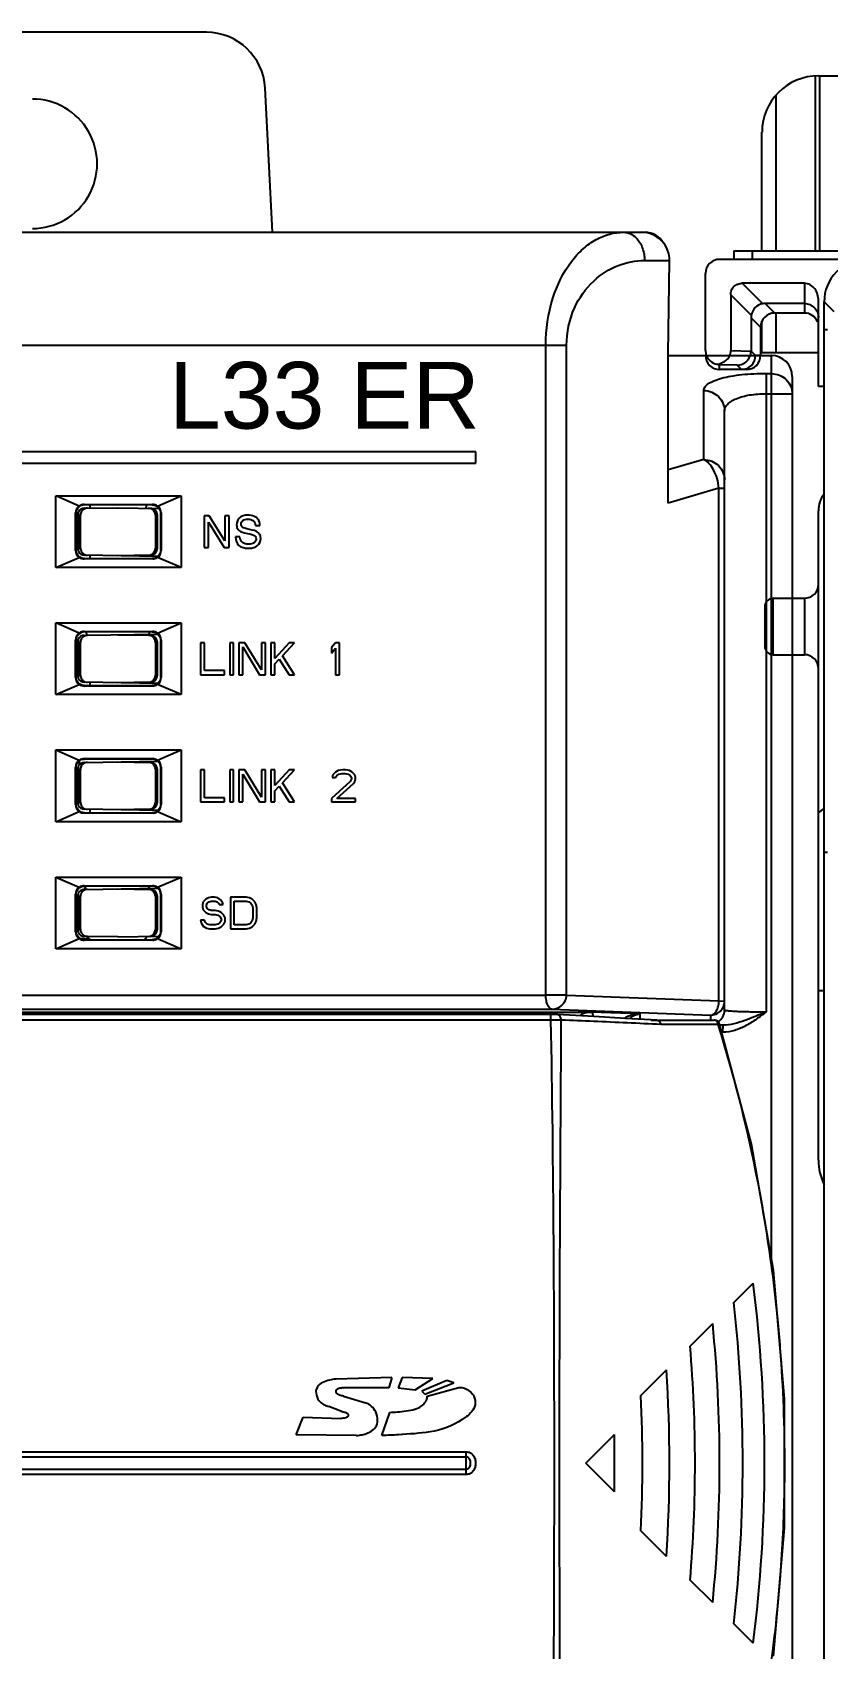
# Model space of a CAD drawing. Header units: inches. Extents: x -38 to 199, y -310 to 64.
# Drawn here: x 154.562 to 155.67, y 57.961 to 60.215 of the extents above; entities that cross this region are included whole.
import ezdxf

# ---------------------------------------------------------------- set-up
doc = ezdxf.new("R2010")
doc.units = ezdxf.units.IN
doc.header["$MEASUREMENT"] = 0
doc.layers.add('PLC', color=7, linetype='Continuous')
doc.styles.get("Standard").update_dxf_attribs({"font": 'arial.ttf'})

# ---------------------------------------------------------------- blocks, each defined once
blk = doc.blocks.new('DI32')
at = {"layer": 'PLC', "color": 7, "linetype": 'Continuous'}
for p, q in [((0.1532, 0.0315), (0.1532, 0.2755)), ((0.1575, 0.2756), (0.4331, 0.2756)), ((0.1594, 0.0315), (0.1594, 0.2756)), ((0.0984, 0.0315), (0.0984, 0.2489)), ((0.0787, 0.0315), (0.0787, 0.1969)), ((0.0394, 0.0315), (0.0394, 0.0197)), ((0.0394, 0.0315), (0.2756, 0.0315)), ((0.065, 0.0315), (0.065, 0.0197)), ((0, -0.1073), (0, 0)), ((0.2756, 0.0197), (0.0197, 0.0197)), ((0.0513, -0.0136), (0.0798, -0.0422)), ((0.1378, -0.0136), (0.0513, -0.0136)), ((0.1378, -0.0136), (0.1378, -0.0551)), ((0.0353, -0.0296), (0.0353, -0.1075)), ((0.0638, -0.0582), (0.0353, -0.0296)), ((0.0832, -0.0419), (0.0965, -0.0551)), ((0.1378, -0.0419), (0.0832, -0.0419)), ((0.1575, -0.1575), (0.1575, -0.0379)), ((0.1654, -4.6063), (0.1654, -0.0394)), ((0.1795, -0.0535), (0.1654, -0.0394)), ((0.0635, -0.0616), (0.0635, -0.1081)), ((0.0768, -0.0748), (0.0635, -0.0616)), ((0.0787, -0.1102), (0.0787, -0.0665)), ((0.1378, -0.0551), (0.0965, -0.0551)), ((0.0984, -0.1102), (0.0984, -0.0551)), ((0.0768, -0.0748), (0.0768, -0.1142)), ((0.1703, -0.0787), (0.1654, -0.0787)), ((0.0353, -0.1075), (0.0635, -0.1082)), ((0.0635, -0.1081), (0.0697, -0.1142)), ((0.0787, -0.1102), (0.1575, -0.1102)), ((0.0197, -0.1339), (0.0197, -0.1272)), ((0.044, -0.1278), (0.0197, -0.1272)), ((0.0571, -0.1339), (0.0197, -0.1339)), ((0.05, -0.1339), (0.044, -0.1278)), ((0.0768, -0.1142), (0.0697, -0.1142)), ((0.1654, -0.1575), (0.1575, -0.1575)), ((0.1575, -1.2362), (0.1575, -0.3307)), ((0.0827, -0.4646), (0.0827, -0.5197)), ((0.0945, -0.5315), (0.0945, -0.4528)), ((0.0945, -0.4528), (0.1378, -0.4528)), ((0.1378, -0.4528), (0.1378, -0.5315)), ((0.0945, -0.5315), (0.1378, -0.5315)), ((0.1575, -0.752), (0.1654, -0.7457)), ((0.1703, -0.8071), (0.1654, -0.8071)), ((0.1654, -1), (0.1575, -1))]:
    blk.add_line(p, q, dxfattribs=at)
for centre, radius, start, end in [((0.1575, 0.1969), 0.0787, 90, 180), ((0.0197, 0), 0.0197, 90, 180), ((0.2244, -0.0394), 0.059, 89.9993, 180.0002), ((0.0834, -0.0617), 0.0199, 100.2786, 169.7214), ((0.0832, -0.061), 0.0191, 89.9988, 100.1959), ((0.0827, -0.0616), 0.0191, 169.8063, 179.9989), ((0.0965, -0.0748), 0.0197, 90, 179.9956), ((0.1378, -0.0748), 0.0197, 22.5024, 90), ((0.0198, -0.1073), 0.0198, 180.075, 199.1445), ((0.0197, -0.1142), 0.0197, 180, 270), ((0.0197, -0.1073), 0.0197, 199.2206, 258.9983), ((0.0208, -0.1071), 0.0201, 256.0286, 266.8547), ((0.05, -0.1142), 0.0197, 270.0257, 359.988), ((0.0571, -0.1142), 0.0197, 270, 0), ((0.1969, -0.3307), 0.0394, 143.7702, 180), ((0.1378, -0.4331), 0.0197, 270, 0), ((0.0945, -0.4646), 0.0118, 90, 180), ((0.0945, -0.5197), 0.0118, 180, 270), ((0.1378, -0.5512), 0.0197, 0, 90), ((0.2362, -1.2362), 0.0787, 180, 205.8297)]:
    blk.add_arc(centre, radius, start, end, dxfattribs=at)
for points, knots in [([(0.0353, -0.0296), (0.0353, -0.0275), (0.0358, -0.0232), (0.0393, -0.0177), (0.0449, -0.0143), (0.0492, -0.0136), (0.0513, -0.0136)], [0, 0, 0, 0, 0.250239, 0.500033, 0.749845, 1, 1, 1, 1]), ([(0.1575, -0.0379), (0.1575, -0.035), (0.1567, -0.0292), (0.1529, -0.0213), (0.1464, -0.0153), (0.1406, -0.0136), (0.1378, -0.0136)], [0, 0, 0, 0, 0.250734, 0.501214, 0.751063, 1, 1, 1, 1]), ([(0.1378, -0.0419), (0.1404, -0.0419), (0.1455, -0.0429), (0.1498, -0.0458), (0.1516, -0.0475)], [0, 0, 0, 0, 0.503503, 1, 1, 1, 1]), ([(0.1516, -0.0475), (0.1535, -0.0494), (0.1564, -0.0537), (0.1575, -0.0589), (0.1575, -0.0615)], [0, 0, 0, 0, 0.503989, 1, 1, 1, 1]), ([(0.0159, -0.1266), (0.0184, -0.1262), (0.0232, -0.1249), (0.0295, -0.1209), (0.0342, -0.1149), (0.0353, -0.11), (0.0353, -0.1075)], [0, 0, 0, 0, 0.250283, 0.500496, 0.750324, 1, 1, 1, 1]), ([(0.044, -0.1278), (0.0465, -0.1278), (0.0515, -0.1268), (0.058, -0.1225), (0.0624, -0.116), (0.0635, -0.1108), (0.0635, -0.1082)], [0, 0, 0, 0, 0.244385, 0.491772, 0.74415, 1, 1, 1, 1])]:
    blk.add_open_spline(points, degree=3, knots=knots, dxfattribs=at)

msp = doc.modelspace()

# ---------------------------------------------------------------- linework, layer by layer
at = {"color": 0}
msp.add_line((155.62089, 59.7344), (155.62089, 55.49187), dxfattribs=at)
at = {"layer": 'PLC', "linetype": 'Continuous'}
for p, q in [((154.80417, 60.21474), (154.2699, 60.21474)), ((154.89653, 59.93597), (154.88598, 60.13711)), ((153.43979, 59.93597), (155.41055, 59.93597)), ((155.4107, 59.93597), (155.41567, 59.93597)), ((155.41493, 59.8966), (155.44992, 59.8966)), ((155.44766, 59.76702), (155.44991, 59.89591)), ((153.40042, 59.77849), (155.30625, 59.77849)), ((155.27728, 58.87247), (155.27728, 59.77849)), ((155.30625, 58.87225), (155.30625, 59.77849)), ((155.44766, 59.55843), (155.44766, 59.76702)), ((155.44766, 59.76435), (155.59137, 59.76431)), ((155.59188, 59.73895), (155.59188, 59.76279)), ((155.58443, 59.73905), (155.59188, 59.73895)), ((155.49739, 59.61909), (155.49739, 59.71533)), ((155.58442, 59.71067), (155.58443, 58.84904)), ((155.58442, 59.71067), (155.59188, 59.71057)), ((155.59188, 58.50355), (155.59188, 59.71057)), ((155.59188, 59.71057), (155.62089, 59.71057)), ((155.5264, 58.85179), (155.5264, 59.68694)), ((155.17995, 59.62977), (153.5264, 59.62977)), ((155.17995, 59.61402), (155.17995, 59.62977)), ((153.5264, 59.61402), (155.17995, 59.61402)), ((155.49739, 59.61909), (155.44766, 59.60455)), ((154.59416, 59.46849), (154.59416, 59.56849)), ((154.62697, 59.55429), (154.59416, 59.56849)), ((154.59416, 59.56849), (154.76897, 59.56849)), ((154.73615, 59.55429), (154.76897, 59.56849)), ((154.76897, 59.56849), (154.76897, 59.46849)), ((155.5186, 59.57919), (155.44766, 59.55843)), ((155.5186, 58.86419), (155.5186, 59.57919)), ((155.5186, 59.57917), (155.5264, 59.57917)), ((154.62192, 59.49231), (154.62192, 59.54467)), ((154.62192, 59.54467), (154.62251, 59.54408)), ((154.62251, 59.5442), (154.62251, 59.49278)), ((154.62586, 59.49074), (154.62586, 59.54628)), ((154.62586, 59.54134), (154.62874, 59.54139)), ((154.63373, 59.55648), (154.63432, 59.55589)), ((154.63373, 59.55648), (154.72939, 59.55648)), ((154.63419, 59.55116), (154.68097, 59.55197)), ((154.72892, 59.55589), (154.6342, 59.55589)), ((154.6413, 59.55589), (154.64216, 59.5513)), ((154.64176, 59.55341), (154.64176, 59.55129)), ((154.68097, 59.55197), (154.73814, 59.55098)), ((154.72065, 59.55589), (154.71979, 59.5513)), ((154.72939, 59.55648), (154.72881, 59.55589)), ((154.73613, 59.54134), (154.73321, 59.54139)), ((154.73613, 59.49568), (154.73613, 59.54134)), ((154.7412, 59.54467), (154.74062, 59.54408)), ((154.74062, 59.49278), (154.74062, 59.5442)), ((154.7412, 59.54467), (154.7412, 59.49231)), ((154.80105, 59.54062), (154.80105, 59.49633)), ((154.808, 59.54062), (154.80105, 59.54062)), ((154.82986, 59.50574), (154.808, 59.54062)), ((154.82986, 59.54062), (154.82986, 59.50574)), ((154.83614, 59.54062), (154.82986, 59.54062)), ((154.83614, 59.49633), (154.83614, 59.54062)), ((154.62586, 59.53327), (154.62251, 59.53327)), ((154.80733, 59.49633), (154.80733, 59.5316)), ((154.80733, 59.5316), (154.82919, 59.49633)), ((154.84831, 59.52158), (154.85015, 59.51977)), ((154.85433, 59.5248), (154.85346, 59.52576)), ((154.87264, 59.52703), (154.87893, 59.52703)), ((154.62586, 59.50375), (154.62251, 59.50375)), ((154.62874, 59.49563), (154.62586, 59.49568)), ((154.73613, 59.49568), (154.73321, 59.49563)), ((154.80105, 59.49633), (154.80733, 59.49633)), ((154.82919, 59.49633), (154.83614, 59.49633)), ((154.85105, 59.51127), (154.84477, 59.51127)), ((154.87116, 59.51308), (154.8726, 59.51171)), ((154.59416, 59.46849), (154.62697, 59.48269)), ((154.62192, 59.49231), (154.62251, 59.4929)), ((154.63373, 59.4805), (154.63432, 59.48109)), ((154.72939, 59.4805), (154.63373, 59.4805)), ((154.73647, 59.48408), (154.63419, 59.48586)), ((154.6342, 59.48109), (154.72892, 59.48109)), ((154.64176, 59.48573), (154.64176, 59.48109)), ((154.72644, 59.48584), (154.68097, 59.48505)), ((154.72939, 59.4805), (154.72881, 59.48109)), ((154.76897, 59.46849), (154.73615, 59.48269)), ((154.7412, 59.49231), (154.74062, 59.4929)), ((154.76897, 59.46849), (154.59416, 59.46849)), ((154.59416, 59.29132), (154.59416, 59.39133)), ((154.62697, 59.37712), (154.59416, 59.39133)), ((154.59416, 59.39133), (154.76897, 59.39133)), ((154.73615, 59.37712), (154.76897, 59.39133)), ((154.76897, 59.39133), (154.76897, 59.29132)), ((154.62192, 59.31515), (154.62192, 59.3675)), ((154.62192, 59.3675), (154.62251, 59.36692)), ((154.62251, 59.36703), (154.62251, 59.31562)), ((154.62586, 59.31358), (154.62586, 59.36911)), ((154.62586, 59.36417), (154.62874, 59.36423)), ((154.63373, 59.37931), (154.63432, 59.37873)), ((154.63373, 59.37931), (154.72939, 59.37931)), ((154.63419, 59.37399), (154.63783, 59.37406)), ((154.72892, 59.37873), (154.6342, 59.37873)), ((154.63783, 59.37406), (154.63655, 59.37873)), ((154.63844, 59.37407), (154.73641, 59.37578)), ((154.68097, 59.37481), (154.72351, 59.37407)), ((154.72412, 59.37406), (154.72644, 59.37402)), ((154.72453, 59.37557), (154.7254, 59.37873)), ((154.72939, 59.37931), (154.72881, 59.37873)), ((154.73321, 59.36423), (154.73613, 59.36417)), ((154.73613, 59.31852), (154.73613, 59.36417)), ((154.7412, 59.3675), (154.74062, 59.36692)), ((154.74062, 59.31562), (154.74062, 59.36703)), ((154.7412, 59.3675), (154.7412, 59.31515)), ((154.79609, 59.36345), (154.79609, 59.31916)), ((154.80162, 59.36345), (154.79609, 59.36345)), ((154.80162, 59.32482), (154.80162, 59.36345)), ((154.83669, 59.36345), (154.83669, 59.31916)), ((154.84223, 59.36345), (154.83669, 59.36345)), ((154.84223, 59.31916), (154.84223, 59.36345)), ((154.84961, 59.36345), (154.84961, 59.31916)), ((154.85791, 59.36345), (154.84961, 59.36345)), ((154.88098, 59.32576), (154.85791, 59.36345)), ((154.88098, 59.36345), (154.88098, 59.32576)), ((154.88652, 59.36345), (154.88098, 59.36345)), ((154.88652, 59.31916), (154.88652, 59.36345)), ((154.8939, 59.36345), (154.8939, 59.31916)), ((154.89944, 59.36345), (154.8939, 59.36345)), ((154.91974, 59.36345), (154.89944, 59.34178)), ((154.89944, 59.34178), (154.89944, 59.36345)), ((154.91051, 59.34555), (154.92712, 59.36345)), ((154.92712, 59.36345), (154.91974, 59.36345)), ((154.98433, 59.36345), (154.97879, 59.35686)), ((154.98986, 59.36345), (154.98433, 59.36345)), ((154.98986, 59.31916), (154.98986, 59.36345)), ((154.62586, 59.35611), (154.62251, 59.35611)), ((154.85514, 59.31916), (154.85514, 59.3578)), ((154.85514, 59.3578), (154.87821, 59.31916)), ((154.89944, 59.33424), (154.90589, 59.34084)), ((154.90589, 59.34084), (154.91974, 59.31916)), ((154.92712, 59.31916), (154.91051, 59.34555)), ((154.97879, 59.35686), (154.97879, 59.34932)), ((154.97879, 59.34932), (154.98433, 59.35591)), ((154.98433, 59.35591), (154.98433, 59.31916)), ((154.62192, 59.31515), (154.62251, 59.31573)), ((154.62586, 59.32658), (154.62251, 59.32658)), ((154.62874, 59.31846), (154.62586, 59.31851)), ((154.73613, 59.31852), (154.73321, 59.31846)), ((154.7412, 59.31515), (154.74062, 59.31573)), ((154.79609, 59.31916), (154.82931, 59.31916)), ((154.82931, 59.32482), (154.80162, 59.32482)), ((154.82931, 59.31916), (154.82931, 59.32482)), ((154.83669, 59.31916), (154.84223, 59.31916)), ((154.84961, 59.31916), (154.85514, 59.31916)), ((154.87821, 59.31916), (154.88652, 59.31916)), ((154.8939, 59.31916), (154.89944, 59.31916)), ((154.89944, 59.31916), (154.89944, 59.33424)), ((154.91974, 59.31916), (154.92712, 59.31916)), ((154.98433, 59.31916), (154.98986, 59.31916)), ((154.59416, 59.29132), (154.62697, 59.30553)), ((154.76897, 59.29132), (154.59416, 59.29132)), ((154.63373, 59.30334), (154.63432, 59.30392)), ((154.72939, 59.30334), (154.63373, 59.30334)), ((154.73647, 59.30691), (154.63419, 59.3087)), ((154.6342, 59.30392), (154.72892, 59.30392)), ((154.64176, 59.30856), (154.64176, 59.30392)), ((154.72644, 59.30867), (154.68097, 59.30788)), ((154.72939, 59.30334), (154.72881, 59.30392)), ((154.76897, 59.29132), (154.73615, 59.30553)), ((154.59416, 59.11416), (154.59416, 59.21416)), ((154.59416, 59.21416), (154.62697, 59.19996)), ((154.59416, 59.21416), (154.76897, 59.21416)), ((154.63373, 59.20215), (154.63432, 59.20156)), ((154.63373, 59.20215), (154.72939, 59.20215)), ((154.72892, 59.20156), (154.6342, 59.20156)), ((154.72939, 59.20215), (154.72881, 59.20156)), ((154.73615, 59.19996), (154.76897, 59.21416)), ((154.76897, 59.21416), (154.76897, 59.11416)), ((154.62192, 59.13798), (154.62192, 59.19034)), ((154.62192, 59.19034), (154.62251, 59.18975)), ((154.62251, 59.18987), (154.62251, 59.13845)), ((154.62586, 59.17894), (154.62251, 59.17894)), ((154.62586, 59.13641), (154.62586, 59.19194)), ((154.62586, 59.18701), (154.62874, 59.18706)), ((154.63419, 59.19683), (154.73641, 59.19861)), ((154.68097, 59.19764), (154.72644, 59.19685)), ((154.73321, 59.18706), (154.73613, 59.18701)), ((154.73613, 59.14135), (154.73613, 59.18701)), ((154.7412, 59.19034), (154.74062, 59.18975)), ((154.74062, 59.13845), (154.74062, 59.18987)), ((154.7412, 59.19034), (154.7412, 59.13798)), ((154.79609, 59.18629), (154.79609, 59.142)), ((154.80162, 59.18629), (154.79609, 59.18629)), ((154.80162, 59.14765), (154.80162, 59.18629)), ((154.83669, 59.18629), (154.83669, 59.142)), ((154.84223, 59.18629), (154.83669, 59.18629)), ((154.84223, 59.142), (154.84223, 59.18629)), ((154.84961, 59.18629), (154.84961, 59.142)), ((154.85791, 59.18629), (154.84961, 59.18629)), ((154.85514, 59.142), (154.85514, 59.18063)), ((154.85514, 59.18063), (154.87821, 59.142)), ((154.88098, 59.14859), (154.85791, 59.18629)), ((154.88098, 59.18629), (154.88098, 59.14859)), ((154.88652, 59.18629), (154.88098, 59.18629)), ((154.88652, 59.142), (154.88652, 59.18629)), ((154.8939, 59.18629), (154.8939, 59.142)), ((154.89944, 59.18629), (154.8939, 59.18629)), ((154.91974, 59.18629), (154.89944, 59.16461)), ((154.89944, 59.16461), (154.89944, 59.18629)), ((154.91051, 59.16838), (154.92712, 59.18629)), ((154.92712, 59.18629), (154.91974, 59.18629)), ((154.98064, 59.17969), (154.97971, 59.17592)), ((154.98433, 59.18346), (154.98064, 59.17969)), ((154.98802, 59.18534), (154.98433, 59.18346)), ((154.98433, 59.17592), (154.98617, 59.17875)), ((154.98617, 59.17875), (154.98894, 59.18063)), ((154.99448, 59.18629), (154.98802, 59.18534)), ((154.98894, 59.18063), (154.99355, 59.18157)), ((154.99355, 59.18157), (154.99725, 59.18157)), ((154.99817, 59.18629), (154.99448, 59.18629)), ((154.99725, 59.18157), (155.00186, 59.18063)), ((155.0037, 59.18534), (154.99817, 59.18629)), ((155.00186, 59.18063), (155.00463, 59.17875)), ((155.0074, 59.18346), (155.0037, 59.18534)), ((155.00463, 59.17875), (155.00647, 59.17592)), ((155.01109, 59.17969), (155.0074, 59.18346)), ((155.01201, 59.17592), (155.01109, 59.17969)), ((154.89944, 59.15707), (154.90589, 59.16367)), ((154.89944, 59.142), (154.89944, 59.15707)), ((154.90589, 59.16367), (154.91974, 59.142)), ((154.92712, 59.142), (154.91051, 59.16838)), ((155.00463, 59.17027), (154.97879, 59.14671)), ((154.97971, 59.17592), (154.98433, 59.17592)), ((154.98617, 59.14671), (155.00924, 59.16744)), ((155.00647, 59.17404), (155.00463, 59.17027)), ((155.00647, 59.17592), (155.00647, 59.17404)), ((155.00924, 59.16744), (155.01109, 59.17027)), ((155.01109, 59.17027), (155.01201, 59.17404)), ((155.01201, 59.17404), (155.01201, 59.17592)), ((154.62192, 59.13798), (154.62251, 59.13857)), ((154.62586, 59.14942), (154.62251, 59.14942)), ((154.62874, 59.1413), (154.62586, 59.14135)), ((154.73613, 59.14135), (154.73321, 59.1413)), ((154.7412, 59.13798), (154.74062, 59.13857)), ((154.79609, 59.142), (154.82931, 59.142)), ((154.82931, 59.14765), (154.80162, 59.14765)), ((154.82931, 59.142), (154.82931, 59.14765)), ((154.83669, 59.142), (154.84223, 59.142)), ((154.84961, 59.142), (154.85514, 59.142)), ((154.87821, 59.142), (154.88652, 59.142)), ((154.8939, 59.142), (154.89944, 59.142)), ((154.91974, 59.142), (154.92712, 59.142)), ((154.97879, 59.14671), (154.97879, 59.142)), ((154.97879, 59.142), (155.01201, 59.142)), ((155.01201, 59.14671), (154.98617, 59.14671)), ((155.01201, 59.142), (155.01201, 59.14671)), ((154.59416, 59.11416), (154.62697, 59.12836)), ((154.76897, 59.11416), (154.59416, 59.11416)), ((154.63373, 59.12617), (154.63432, 59.12676)), ((154.72939, 59.12617), (154.63373, 59.12617)), ((154.73647, 59.12975), (154.63419, 59.13153)), ((154.6342, 59.12676), (154.72892, 59.12676)), ((154.72644, 59.13151), (154.68097, 59.13071)), ((154.72939, 59.12617), (154.72881, 59.12676)), ((154.73615, 59.12836), (154.76897, 59.11416)), ((154.59416, 58.93699), (154.59416, 59.037)), ((154.59416, 59.037), (154.62697, 59.02279)), ((154.59416, 59.037), (154.76897, 59.037)), ((154.63373, 59.02498), (154.63432, 59.0244)), ((154.63373, 59.02498), (154.72939, 59.02498)), ((154.63419, 59.01966), (154.73641, 59.02145)), ((154.72892, 59.0244), (154.6342, 59.0244)), ((154.72939, 59.02498), (154.72881, 59.0244)), ((154.73615, 59.02279), (154.76897, 59.037)), ((154.76897, 59.037), (154.76897, 58.93699)), ((154.62192, 58.96082), (154.62192, 59.01317)), ((154.62192, 59.01317), (154.62251, 59.01259)), ((154.62251, 59.0127), (154.62251, 58.96129)), ((154.62586, 59.00178), (154.62251, 59.00178)), ((154.62586, 58.95925), (154.62586, 59.01478)), ((154.62586, 59.00984), (154.62874, 59.00989)), ((154.68097, 59.02048), (154.72644, 59.01968)), ((154.73321, 59.00989), (154.73613, 59.00984)), ((154.73613, 58.96418), (154.73613, 59.00984)), ((154.7412, 59.01317), (154.74062, 59.01259)), ((154.74062, 58.96129), (154.74062, 59.0127)), ((154.7412, 59.01317), (154.7412, 58.96082)), ((154.79978, 59.00252), (154.79886, 58.99876)), ((154.79886, 58.99876), (154.79886, 58.99499)), ((154.80347, 59.00629), (154.79978, 59.00252)), ((154.80716, 59.00818), (154.80347, 59.00629)), ((154.80439, 58.99781), (154.80532, 59.00064)), ((154.80532, 59.00064), (154.80808, 59.00252)), ((154.81085, 59.00912), (154.80716, 59.00818)), ((154.80808, 59.00252), (154.81085, 59.00347)), ((154.81547, 59.00912), (154.81085, 59.00912)), ((154.81085, 59.00347), (154.81639, 59.00347)), ((154.82008, 59.00818), (154.81547, 59.00912)), ((154.81639, 59.00347), (154.81916, 59.00252)), ((154.81916, 59.00252), (154.821, 59.00064)), ((154.82377, 59.00535), (154.82008, 59.00818)), ((154.821, 59.00064), (154.82193, 58.99876)), ((154.82193, 58.99876), (154.82746, 58.99876)), ((154.82654, 59.00158), (154.82377, 59.00535)), ((154.82746, 58.99876), (154.82654, 59.00158)), ((154.83761, 59.00912), (154.83761, 58.96483)), ((154.85976, 59.00912), (154.83761, 59.00912)), ((154.84315, 58.97048), (154.84315, 59.00347)), ((154.84315, 59.00347), (154.85976, 59.00347)), ((154.86437, 59.00818), (154.85976, 59.00912)), ((154.85976, 59.00347), (154.86345, 59.00252)), ((154.86345, 59.00252), (154.86622, 59.00064)), ((154.86806, 59.00629), (154.86437, 59.00818)), ((154.86622, 59.00064), (154.86806, 58.99781)), ((154.87175, 59.00252), (154.86806, 59.00629)), ((154.8736, 58.99876), (154.87175, 59.00252)), ((154.87452, 58.99404), (154.8736, 58.99876)), ((154.79609, 58.97708), (154.79701, 58.97331)), ((154.80162, 58.97708), (154.79609, 58.97708)), ((154.79886, 58.99499), (154.79978, 58.99122)), ((154.79978, 58.99122), (154.80347, 58.98745)), ((154.80255, 58.97425), (154.80162, 58.97708)), ((154.80347, 58.98745), (154.80716, 58.98556)), ((154.80439, 58.99593), (154.80439, 58.99781)), ((154.80532, 58.9931), (154.80439, 58.99593)), ((154.80808, 58.99122), (154.80532, 58.9931)), ((154.80716, 58.98556), (154.81085, 58.98462)), ((154.81085, 58.99027), (154.80808, 58.99122)), ((154.81639, 58.99027), (154.81085, 58.99027)), ((154.81085, 58.98462), (154.81639, 58.98462)), ((154.821, 58.98933), (154.81639, 58.99027)), ((154.81639, 58.98462), (154.82008, 58.98368)), ((154.82008, 58.98368), (154.82285, 58.98179)), ((154.82469, 58.98745), (154.821, 58.98933)), ((154.82285, 58.98179), (154.82469, 58.97897)), ((154.82469, 58.97614), (154.82285, 58.97331)), ((154.82838, 58.98368), (154.82469, 58.98745)), ((154.82469, 58.97897), (154.82469, 58.97614)), ((154.83023, 58.97991), (154.82838, 58.98368)), ((154.83023, 58.9752), (154.83023, 58.97991)), ((154.86806, 58.97614), (154.86622, 58.97331)), ((154.86806, 58.99781), (154.86898, 58.99404)), ((154.86898, 58.97991), (154.86806, 58.97614)), ((154.86898, 58.99404), (154.86898, 58.97991)), ((154.8736, 58.9752), (154.87452, 58.97991)), ((154.87452, 58.97991), (154.87452, 58.99404)), ((154.62192, 58.96082), (154.62251, 58.9614)), ((154.62586, 58.97225), (154.62251, 58.97225)), ((154.62874, 58.96413), (154.62586, 58.96418)), ((154.63827, 58.95429), (154.63419, 58.95437)), ((154.68097, 58.95355), (154.63844, 58.95429)), ((154.68097, 58.95355), (154.73817, 58.95455)), ((154.73321, 58.96413), (154.73613, 58.96418)), ((154.7412, 58.96082), (154.74062, 58.9614)), ((154.79701, 58.97331), (154.79978, 58.9686)), ((154.79978, 58.9686), (154.80439, 58.96577)), ((154.80532, 58.97143), (154.80255, 58.97425)), ((154.80439, 58.96577), (154.80901, 58.96483)), ((154.80901, 58.97048), (154.80532, 58.97143)), ((154.81639, 58.97048), (154.80901, 58.97048)), ((154.80901, 58.96483), (154.81639, 58.96483)), ((154.82008, 58.97143), (154.81639, 58.97048)), ((154.81639, 58.96483), (154.821, 58.96577)), ((154.82285, 58.97331), (154.82008, 58.97143)), ((154.821, 58.96577), (154.82469, 58.96766)), ((154.82469, 58.96766), (154.82838, 58.97143)), ((154.82838, 58.97143), (154.83023, 58.9752)), ((154.83761, 58.96483), (154.85976, 58.96483)), ((154.85976, 58.97048), (154.84315, 58.97048)), ((154.86345, 58.97143), (154.85976, 58.97048)), ((154.85976, 58.96483), (154.86437, 58.96577)), ((154.86622, 58.97331), (154.86345, 58.97143)), ((154.86437, 58.96577), (154.86806, 58.96766)), ((154.86806, 58.96766), (154.87175, 58.97143)), ((154.87175, 58.97143), (154.8736, 58.9752)), ((154.59416, 58.93699), (154.62697, 58.9512)), ((154.76897, 58.93699), (154.59416, 58.93699)), ((154.62851, 58.95134), (154.64094, 58.95134)), ((154.63373, 58.94901), (154.63432, 58.94959)), ((154.72939, 58.94901), (154.63373, 58.94901)), ((154.6342, 58.94959), (154.72892, 58.94959)), ((154.72939, 58.94901), (154.72881, 58.94959)), ((154.73615, 58.9512), (154.76897, 58.93699)), ((153.43979, 58.87247), (155.27728, 58.87247)), ((155.30625, 58.87225), (155.5186, 58.86419)), ((155.5186, 58.86419), (155.5264, 58.86396)), ((155.28447, 58.84539), (153.40829, 58.84539)), ((153.43979, 58.8528), (155.28592, 58.8528)), ((153.67704, 58.84863), (155.34109, 58.84863)), ((155.28447, 58.83752), (155.28447, 58.84539)), ((155.28653, 58.84538), (155.28447, 58.84539)), ((155.28592, 58.8528), (155.50672, 58.84442)), ((155.29147, 58.84528), (155.28653, 58.84538)), ((155.29351, 58.84518), (155.29147, 58.84528)), ((155.34444, 58.84238), (155.29349, 58.84518)), ((155.40829, 58.84608), (155.34109, 58.84863)), ((155.38838, 58.83997), (155.34444, 58.84238)), ((155.40829, 58.84608), (155.40829, 58.83887)), ((155.50672, 58.84442), (155.50672, 58.83756)), ((155.28447, 58.83752), (153.40042, 58.83752)), ((155.29877, 58.83743), (155.28447, 58.83752)), ((155.43221, 58.83755), (155.38838, 58.83997)), ((155.4241, 58.83756), (155.51204, 58.83756)), ((155.51956, 58.83202), (155.51771, 58.83144)), ((155.56378, 58.66461), (155.51956, 58.83202)), ((155.52397, 58.8304), (155.51999, 58.8304)), ((155.52397, 58.8304), (155.52379, 58.82056)), ((155.5945, 58.48855), (155.56378, 58.66461)), ((155.61002, 58.3096), (155.5945, 58.48855)), ((155.53924, 58.44367), (155.56627, 58.47069)), ((155.47844, 58.38286), (155.5099, 58.41432)), ((155.40961, 58.31403), (155.44568, 58.3501)), ((155.06277, 58.33948), (154.98527, 58.33698)), ((155.0586, 58.32503), (154.99638, 58.32503)), ((155.06277, 58.33948), (155.0586, 58.32503)), ((155.07694, 58.33948), (155.07166, 58.32503)), ((155.07166, 58.32503), (155.09527, 58.32225)), ((155.11999, 58.33809), (155.07694, 58.33948)), ((155.09527, 58.32225), (155.11999, 58.33809)), ((155.13916, 58.33503), (155.10472, 58.32003)), ((155.10888, 58.31614), (155.14888, 58.3317)), ((155.11194, 58.31337), (155.1561, 58.32531)), ((155.14888, 58.3317), (155.13916, 58.33503)), ((154.99527, 58.31337), (155.0261, 58.30392)), ((155.10472, 58.32003), (155.10888, 58.31614)), ((155.61, 58.12968), (155.61002, 58.3096)), ((154.92916, 58.2592), (154.93916, 58.28392)), ((154.93916, 58.28392), (154.99138, 58.28225)), ((154.99166, 58.29225), (154.97472, 58.29892)), ((155.04888, 58.25837), (155.05999, 58.29059)), ((155.01305, 58.25837), (154.92916, 58.2592)), ((155.33291, 58.21983), (155.37301, 58.25993)), ((153.40042, 58.2357), (155.16617, 58.2357)), ((155.16617, 58.20396), (155.16617, 58.2357)), ((153.40829, 58.22865), (155.16617, 58.22865)), ((155.16617, 58.21101), (153.40829, 58.21101)), ((155.37301, 58.17973), (155.33291, 58.21983)), ((155.16617, 58.20396), (153.40042, 58.20396)), ((155.44568, 58.08956), (155.40961, 58.12563)), ((155.59445, 57.95074), (155.61, 58.12968)), ((155.5099, 58.02534), (155.47844, 58.0568)), ((155.56627, 57.96897), (155.53924, 57.99599))]:
    msp.add_line(p, q, dxfattribs=at)
for centre, radius, start, end in [((154.56164, 60.03145), 0.09032, 269.99995, 90.00005), ((155.41055, 59.8966), 0.03937, 358.99965, 90.02083), ((155.41567, 59.90644), 0.02953, 29.42545, 90), ((155.59136, 59.73478), 0.02953, 0.00027, 90.00027), ((146.38861, 59.51853), 8.24016, 359.999836, 0.15893), ((154.63862, 59.54123), 0.01001, 91.05669, 108.81703), ((162.97333, 59.51853), 8.24016, 179.84107, 180.000164), ((146.38861, 59.51849), 8.24016, 359.84107, 0.000164), ((162.97333, 59.51849), 8.24016, 179.999836, 180.15893), ((146.38861, 59.34137), 8.24016, 359.999836, 0.15893), ((154.63862, 59.36406), 0.01001, 91.05669, 108.81703), ((162.97333, 59.34137), 8.24016, 179.84107, 180.000164), ((146.38861, 59.34132), 8.24016, 359.84107, 0.000164), ((162.97333, 59.34132), 8.24016, 179.999836, 180.15893), ((154.67991, 59.20667), 0.05393, 188.66913, 189.2221), ((154.67933, 59.20657), 0.05334, 189.21509, 193.59894), ((146.38861, 59.1642), 8.24016, 359.999836, 0.15893), ((154.63862, 59.1869), 0.01001, 91.05669, 108.81703), ((162.97333, 59.1642), 8.24016, 179.84107, 180.000164), ((154.67765, 59.20306), 0.05636, 355.3612, 357.17624), ((146.38861, 59.16416), 8.24016, 359.84107, 0.000164), ((162.97333, 59.16416), 8.24016, 179.999836, 180.15893), ((155.4622, 59.12545), 0.82052, 179.58897, 179.91577), ((154.68587, 58.98989), 0.05986, 147.70141, 149.97796), ((154.68598, 58.98982), 0.05998, 144.6207, 147.70101), ((154.67361, 58.9895), 0.06049, 31.75312, 35.26773), ((146.38861, 58.98704), 8.24016, 359.999836, 0.15893), ((154.63862, 59.00973), 0.01001, 91.05669, 108.81703), ((162.97333, 58.98704), 8.24016, 179.84107, 180.000164), ((146.38861, 58.98699), 8.24016, 359.84107, 0.000164), ((162.97333, 58.98699), 8.24016, 179.999836, 180.15893), ((154.68458, 58.99008), 0.05857, 217.80038, 218.35178), ((154.68428, 58.98983), 0.05819, 218.34517, 224.10572), ((154.67609, 58.98948), 0.0579, 320.72324, 322.47337), ((154.67612, 58.98945), 0.05785, 316.44439, 320.72528), ((155.19108, 45.73012), 13.14264, 89.497905, 89.624211), ((155.50673, 58.85179), 0.01967, 302.50543, 359.99475), ((154.93351, 48.82819), 10.01591, 87.650614, 87.91011), ((154.948, 49.1904), 9.65341, 87.093434, 87.648409), ((155.48477, 48.8355), 9.996, 89.811216, 90.270977), ((155.51204, 58.82969), 0.00787, 17.22911, 90.01111), ((153.56876, 58.22511), 2.04109, 10.45798, 17.28142), ((155.54335, 59.27766), 0.44768, 266.95021, 267.51948), ((153.54608, 58.22067), 2.0642, 9.3247, 10.46492), ((153.5388, 58.21952), 2.07157, 5.56916, 9.32342), ((153.59076, 58.21983), 1.99137, 352.76297, 7.23703), ((153.54543, 58.21983), 2.00634, 353.59449, 6.40551), ((153.55232, 58.21983), 1.96721, 354.32608, 5.67392), ((153.53747, 58.21937), 2.07291, 4.44678, 5.56966), ((153.54543, 58.21983), 1.93987, 355.17903, 4.82097), ((153.54261, 58.21972), 2.06776, 359.86679, 4.44818), ((153.25975, 58.21983), 2.1898, 356.58955, 3.41045), ((153.54543, 58.21983), 1.86656, 357.10723, 2.89277), ((152.18539, 58.21983), 3.18787, 359.27922, 0.72078), ((153.54834, 58.21982), 2.06203, 358.95545, 359.86353), ((153.54152, 58.22001), 2.06885, 355.63715, 358.95361), ((153.53757, 58.22028), 2.07281, 354.46256, 355.63821), ((153.53869, 58.22015), 2.07168, 350.76409, 354.46302)]:
    msp.add_arc(centre, radius, start, end, dxfattribs=at)
for centre, major_axis, ratio, start_param, end_param in [((154.80417, 60.13281), (0, 0.08192), 1, -1.5183604, 0), ((154.63382, 59.54457), (0.01096, -0.00469), 0.9893025, 2.5846446, 3.5423275), ((154.63436, 59.54132), (0.0069, 0.00702), 0.9999894, 0.7941195, 1.8194671), ((154.63394, 59.54446), (-0.00471, 0.0111), 0.9756194, -0.3926229, 0.2201859), ((154.72627, 59.54134), (0.00985, -0.00013), 0.9987814, 0.013077, 1.5664307), ((154.72918, 59.54446), (0.00471, 0.0111), 0.9756194, -0.2201859, 0.3926229), ((154.7293, 59.54457), (0.01096, 0.00469), 0.9893025, -0.4007348, 0.556948), ((154.72627, 59.49568), (0.00985, 0.00013), 0.9987814, -1.5664307, -0.013077), ((154.63382, 59.49241), (0.01096, 0.00469), 0.9893025, 2.7408578, 3.6985407), ((154.63436, 59.4957), (0.0069, -0.00702), 0.9999894, -1.8194672, -0.7941195), ((154.63394, 59.49252), (0.00471, 0.0111), 0.9756194, -3.3617786, -2.7489697), ((154.72918, 59.49252), (-0.00471, 0.0111), 0.9756194, -3.5342156, -2.9214067), ((154.7293, 59.49241), (0.01096, -0.00469), 0.9893025, -0.556948, 0.4007348), ((154.63382, 59.36741), (0.01096, -0.00469), 0.9893025, 2.5846446, 3.5423275), ((154.63436, 59.36415), (0.0069, 0.00702), 0.9999894, 0.7941195, 1.8194672), ((154.63394, 59.36729), (-0.00471, 0.0111), 0.9756194, -0.3926229, 0.2201859), ((154.72627, 59.36417), (0.00985, -0.00013), 0.9987814, 0.013077, 1.5664307), ((154.72918, 59.36729), (0.00471, 0.0111), 0.9756194, -0.2201859, 0.3926229), ((154.7293, 59.36741), (0.01096, 0.00469), 0.9893025, -0.4007348, 0.556948), ((154.63382, 59.31524), (0.01096, 0.00469), 0.9893025, 2.7408578, 3.6985407), ((154.72627, 59.31851), (0.00985, 0.00013), 0.9987814, -1.5664307, -0.013077), ((154.7293, 59.31524), (0.01096, -0.00469), 0.9893025, -0.556948, 0.4007348), ((154.63436, 59.31854), (0.0069, -0.00702), 0.9999894, -1.8194671, -0.7941195), ((154.63394, 59.31536), (0.00471, 0.0111), 0.9756194, -3.3617786, -2.7489697), ((154.72918, 59.31536), (-0.00471, 0.0111), 0.9756194, -3.5342156, -2.9214067), ((154.63394, 59.19013), (-0.00471, 0.0111), 0.9756194, -0.3926229, 0.2201859), ((154.72918, 59.19013), (0.00471, 0.0111), 0.9756194, -0.2201859, 0.3926229), ((154.63382, 59.19024), (0.01096, -0.00469), 0.9893025, 2.5846446, 3.5423275), ((154.63436, 59.18699), (0.0069, 0.00702), 0.9999894, 0.7941195, 1.8194672), ((154.72627, 59.18701), (0.00985, -0.00013), 0.9987814, 0.013077, 1.5664307), ((154.7293, 59.19024), (0.01096, 0.00469), 0.9893025, -0.4007348, 0.556948), ((154.63382, 59.13808), (0.01096, 0.00469), 0.9893025, 2.7408578, 3.6985407), ((154.63436, 59.14137), (0.0069, -0.00702), 0.9999894, -1.8194672, -0.7941195), ((154.72627, 59.14135), (0.00985, 0.00013), 0.9987814, -1.5664307, -0.013077), ((154.7293, 59.13808), (0.01096, -0.00469), 0.9893025, -0.556948, 0.4007348), ((154.63394, 59.13819), (0.00471, 0.0111), 0.9756194, -3.3617786, -2.7489697), ((154.72918, 59.13819), (-0.00471, 0.0111), 0.9756194, -3.5342156, -2.9214067), ((154.63382, 59.01308), (0.01096, -0.00469), 0.9893025, 2.5846446, 3.5423275), ((154.63394, 59.01296), (-0.00471, 0.0111), 0.9756194, -0.3926229, 0.2201859), ((154.72918, 59.01296), (0.00471, 0.0111), 0.9756194, -0.2201859, 0.3926229), ((154.7293, 59.01308), (0.01096, 0.00469), 0.9893025, -0.4007348, 0.556948), ((154.63436, 59.00982), (0.0069, 0.00702), 0.9999894, 0.7941195, 1.8194671), ((154.72627, 59.00984), (0.00985, -0.00013), 0.9987814, 0.013077, 1.5664307), ((154.63382, 58.96091), (0.01096, 0.00469), 0.9893025, 2.7408578, 3.6985407), ((154.63436, 58.96421), (0.0069, -0.00702), 0.9999894, -1.8194671, -0.7941195), ((154.72627, 58.96418), (0.00985, 0.00013), 0.9987814, -1.5664307, -0.013077), ((154.7293, 58.96091), (0.01096, -0.00469), 0.9893025, -0.556948, 0.4007348), ((154.63394, 58.96103), (0.00471, 0.0111), 0.9756194, -3.3617786, -2.7489697), ((154.72918, 58.96103), (-0.00471, 0.0111), 0.9756194, -3.5342156, -2.9214067)]:
    msp.add_ellipse(centre, major_axis=major_axis, ratio=ratio, start_param=start_param, end_param=end_param, dxfattribs=at)
for points, knots in [([(155.27728, 59.77849), (155.27729, 59.80062), (155.28316, 59.84203), (155.30496, 59.88741), (155.32835, 59.91312), (155.34665, 59.92627), (155.36601, 59.93419), (155.37942, 59.93597), (155.38595, 59.93597)], [0, 0, 0, 0, 0.3160626, 0.5876762, 0.7040366, 0.809359, 0.9067889, 1, 1, 1, 1]), ([(155.38596, 59.93597), (155.38901, 59.93597), (155.3954, 59.93454), (155.40066, 59.93075), (155.40299, 59.92845)], [0, 0, 0, 0, 0.4824648, 1, 1, 1, 1]), ([(155.40299, 59.92845), (155.4069, 59.92458), (155.41301, 59.91429), (155.41493, 59.90265), (155.41493, 59.8966)], [0, 0, 0, 0, 0.4762675, 1, 1, 1, 1]), ([(155.30625, 59.77849), (155.30626, 59.79614), (155.31322, 59.82966), (155.34062, 59.86869), (155.37624, 59.8916), (155.40243, 59.8966), (155.41493, 59.8966)], [0, 0, 0, 0, 0.2990214, 0.5602362, 0.7882419, 1, 1, 1, 1]), ([(155.59188, 59.76279), (155.59182, 59.76317), (155.59172, 59.76359), (155.59153, 59.76431), (155.59137, 59.76431)], [0, 0, 0, 0, 0.7170746, 1, 1, 1, 1]), ([(155.49739, 59.71533), (155.49739, 59.717), (155.49892, 59.72085), (155.50424, 59.72531), (155.5122, 59.72934), (155.52286, 59.73284), (155.53589, 59.73569), (155.55089, 59.73777), (155.56729, 59.73896), (155.57864, 59.73913), (155.58443, 59.73905)], [0, 0, 0, 0, 0.0531443, 0.1228838, 0.2165921, 0.3355346, 0.477914, 0.6398332, 0.8160995, 1, 1, 1, 1]), ([(155.58443, 59.73905), (155.5846, 59.73552), (155.58454, 59.72605), (155.58451, 59.71659), (155.58443, 59.71067)], [0, 0, 0, 0, 0.3737299, 1, 1, 1, 1]), ([(155.59188, 59.73895), (155.59567, 59.73889), (155.60327, 59.73734), (155.61289, 59.73103), (155.61937, 59.72166), (155.62089, 59.71422), (155.62089, 59.71057)], [0, 0, 0, 0, 0.2545081, 0.5063674, 0.7545094, 1, 1, 1, 1]), ([(155.59188, 59.71057), (155.59196, 59.71649), (155.59199, 59.72595), (155.59205, 59.73542), (155.59188, 59.73895)], [0, 0, 0, 0, 0.6262701, 1, 1, 1, 1]), ([(155.49739, 59.71533), (155.50118, 59.71526), (155.50878, 59.71371), (155.51841, 59.7074), (155.52488, 59.69803), (155.5264, 59.6906), (155.5264, 59.68694)], [0, 0, 0, 0, 0.254512, 0.5063632, 0.7545002, 1, 1, 1, 1]), ([(155.5264, 59.68694), (155.5264, 59.68853), (155.52721, 59.69195), (155.53054, 59.69654), (155.53578, 59.70065), (155.54591, 59.70579), (155.56243, 59.70993), (155.57671, 59.71082), (155.58442, 59.71066)], [0, 0, 0, 0, 0.0708391, 0.1513361, 0.248363, 0.3651339, 0.656038, 1, 1, 1, 1]), ([(155.49739, 59.61909), (155.50118, 59.61902), (155.50878, 59.61747), (155.51841, 59.61117), (155.52488, 59.6018), (155.5264, 59.59436), (155.5264, 59.5907)], [0, 0, 0, 0, 0.2545118, 0.5063631, 0.7545001, 1, 1, 1, 1]), ([(155.5186, 59.57919), (155.51815, 59.58373), (155.51644, 59.59248), (155.51177, 59.60426), (155.50557, 59.6135), (155.50015, 59.61785), (155.49739, 59.61909)], [0, 0, 0, 0, 0.2922631, 0.5678043, 0.8064722, 1, 1, 1, 1]), ([(154.6354, 59.5507), (154.63444, 59.55037), (154.63261, 59.54941), (154.63044, 59.54721), (154.62905, 59.54445), (154.62874, 59.5424), (154.62874, 59.54139)], [0, 0, 0, 0, 0.2493714, 0.4995139, 0.7499465, 1, 1, 1, 1]), ([(154.73321, 59.54139), (154.73321, 59.54266), (154.73271, 59.54523), (154.73055, 59.54849), (154.72732, 59.55067), (154.72477, 59.55121), (154.72351, 59.55123)], [0, 0, 0, 0, 0.2504567, 0.5011133, 0.7511218, 1, 1, 1, 1]), ([(154.62874, 59.49563), (154.62874, 59.49436), (154.62924, 59.49179), (154.6314, 59.48853), (154.63463, 59.48635), (154.63718, 59.48581), (154.63844, 59.48579)], [0, 0, 0, 0, 0.2504578, 0.501116, 0.7511212, 1, 1, 1, 1]), ([(154.72351, 59.48579), (154.72477, 59.48581), (154.72732, 59.48635), (154.73055, 59.48853), (154.73271, 59.49179), (154.73321, 59.49436), (154.73321, 59.49563)], [0, 0, 0, 0, 0.2488704, 0.4988566, 0.7495257, 1, 1, 1, 1]), ([(154.6354, 59.37353), (154.63444, 59.37321), (154.63261, 59.37225), (154.63044, 59.37005), (154.62905, 59.36728), (154.62874, 59.36524), (154.62874, 59.36423)], [0, 0, 0, 0, 0.2493714, 0.4995139, 0.7499465, 1, 1, 1, 1]), ([(154.73321, 59.36423), (154.73321, 59.3655), (154.73271, 59.36807), (154.73055, 59.37132), (154.72732, 59.37351), (154.72477, 59.37404), (154.72351, 59.37407)], [0, 0, 0, 0, 0.2504578, 0.501116, 0.7511212, 1, 1, 1, 1]), ([(154.62874, 59.31846), (154.62874, 59.31719), (154.62924, 59.31462), (154.6314, 59.31137), (154.63463, 59.30918), (154.63718, 59.30864), (154.63844, 59.30862)], [0, 0, 0, 0, 0.2504578, 0.501116, 0.7511212, 1, 1, 1, 1]), ([(154.72351, 59.30862), (154.72477, 59.30864), (154.72732, 59.30918), (154.73055, 59.31137), (154.73271, 59.31462), (154.73321, 59.31719), (154.73321, 59.31846)], [0, 0, 0, 0, 0.2488704, 0.4988566, 0.7495257, 1, 1, 1, 1]), ([(154.6354, 59.19637), (154.63444, 59.19604), (154.63261, 59.19508), (154.63044, 59.19288), (154.62905, 59.19012), (154.62874, 59.18807), (154.62874, 59.18706)], [0, 0, 0, 0, 0.2493714, 0.4995139, 0.7499465, 1, 1, 1, 1]), ([(154.73321, 59.18706), (154.73321, 59.18833), (154.73271, 59.1909), (154.73055, 59.19416), (154.72732, 59.19634), (154.72477, 59.19688), (154.72351, 59.1969)], [0, 0, 0, 0, 0.2504578, 0.501116, 0.7511212, 1, 1, 1, 1]), ([(154.62874, 59.1413), (154.62874, 59.14003), (154.62924, 59.13746), (154.6314, 59.1342), (154.63463, 59.13202), (154.63718, 59.13148), (154.63844, 59.13146)], [0, 0, 0, 0, 0.2504578, 0.501116, 0.7511212, 1, 1, 1, 1]), ([(154.72351, 59.13146), (154.72477, 59.13148), (154.72732, 59.13202), (154.73055, 59.1342), (154.73271, 59.13746), (154.73321, 59.14003), (154.73321, 59.1413)], [0, 0, 0, 0, 0.2488704, 0.4988566, 0.7495257, 1, 1, 1, 1]), ([(154.6354, 59.0192), (154.63444, 59.01888), (154.63261, 59.01792), (154.63044, 59.01572), (154.62905, 59.01295), (154.62874, 59.01091), (154.62874, 59.00989)], [0, 0, 0, 0, 0.2493714, 0.4995139, 0.7499465, 1, 1, 1, 1]), ([(154.73321, 59.00989), (154.73321, 59.01117), (154.73271, 59.01374), (154.73055, 59.01699), (154.72732, 59.01918), (154.72477, 59.01971), (154.72351, 59.01974)], [0, 0, 0, 0, 0.2504578, 0.501116, 0.7511212, 1, 1, 1, 1]), ([(154.62874, 58.96413), (154.62874, 58.96286), (154.62924, 58.96029), (154.6314, 58.95704), (154.63463, 58.95485), (154.63718, 58.95431), (154.63844, 58.95429)], [0, 0, 0, 0, 0.2504578, 0.501116, 0.7511212, 1, 1, 1, 1]), ([(154.72351, 58.95429), (154.72477, 58.95431), (154.72732, 58.95485), (154.73055, 58.95704), (154.73271, 58.96029), (154.73321, 58.96286), (154.73321, 58.96413)], [0, 0, 0, 0, 0.2488693, 0.4988569, 0.7495248, 1, 1, 1, 1]), ([(155.28592, 58.8528), (155.2832, 58.85302), (155.27974, 58.85812), (155.27784, 58.86505), (155.27732, 58.8699), (155.27728, 58.87247)], [0, 0, 0, 0, 0.3636836, 0.6574516, 1, 1, 1, 1]), ([(155.28592, 58.8528), (155.28843, 58.85283), (155.29352, 58.85381), (155.30018, 58.85794), (155.30493, 58.86435), (155.30618, 58.86961), (155.30625, 58.87225)], [0, 0, 0, 0, 0.2438899, 0.4914957, 0.7440351, 1, 1, 1, 1]), ([(155.50672, 58.84442), (155.5083, 58.84449), (155.51174, 58.84592), (155.51547, 58.85052), (155.51796, 58.85685), (155.51857, 58.86167), (155.51861, 58.86419)], [0, 0, 0, 0, 0.1904033, 0.4208762, 0.6966618, 1, 1, 1, 1]), ([(155.50672, 58.84442), (155.50925, 58.8444), (155.5144, 58.84537), (155.52094, 58.84967), (155.52537, 58.85619), (155.5264, 58.86138), (155.5264, 58.86396)], [0, 0, 0, 0, 0.248249, 0.4971783, 0.7477551, 1, 1, 1, 1]), ([(155.29877, 58.83743), (155.29878, 58.83841), (155.29856, 58.8403), (155.29748, 58.8428), (155.29575, 58.84461), (155.29423, 58.84514), (155.29351, 58.84518)], [0, 0, 0, 0, 0.2854255, 0.5506369, 0.7864887, 1, 1, 1, 1]), ([(155.34109, 58.84863), (155.33965, 58.84859), (155.33379, 58.84806), (155.32802, 58.84598), (155.32434, 58.84352)], [0, 0, 0, 0, 0.2460311, 1, 1, 1, 1]), ([(155.34109, 58.84863), (155.34133, 58.84854), (155.34178, 58.84797), (155.3426, 58.84596), (155.34296, 58.844), (155.34319, 58.84249)], [0, 0, 0, 0, 0.1134057, 0.3065462, 1, 1, 1, 1]), ([(155.38652, 58.84007), (155.3881, 58.84114), (155.39483, 58.84475), (155.40261, 58.8461), (155.40829, 58.84608)], [0, 0, 0, 0, 0.2511012, 1, 1, 1, 1]), ([(155.3943, 58.83967), (155.39619, 58.84165), (155.40059, 58.84476), (155.40581, 58.84597), (155.40829, 58.84608)], [0, 0, 0, 0, 0.5238046, 1, 1, 1, 1]), ([(155.58443, 58.84904), (155.58222, 58.84725), (155.57766, 58.84385), (155.56852, 58.83709), (155.55653, 58.82941), (155.54085, 58.82251), (155.52947, 58.82056), (155.52379, 58.82056)], [0, 0, 0, 0, 0.1251336, 0.2502655, 0.5004042, 0.7503401, 1, 1, 1, 1]), ([(155.58443, 58.84904), (155.58197, 58.84794), (155.57701, 58.84587), (155.56715, 58.84173), (155.5548, 58.83684), (155.53972, 58.83198), (155.52921, 58.83036), (155.52397, 58.8304)], [0, 0, 0, 0, 0.126928, 0.2534399, 0.504439, 0.7527908, 1, 1, 1, 1]), ([(155.5264, 58.85179), (155.5264, 58.85166), (155.52687, 58.85141), (155.52765, 58.85122), (155.52907, 58.85095), (155.53096, 58.85072), (155.53338, 58.85048), (155.53756, 58.85016), (155.54385, 58.84981), (155.55252, 58.84949), (155.56243, 58.84924), (155.5732, 58.84908), (155.58064, 58.84904), (155.58443, 58.84904)], [0, 0, 0, 0, 0.0066115, 0.0215759, 0.0456107, 0.0786645, 0.1204544, 0.1706465, 0.2943019, 0.4450897, 0.6173258, 0.8047323, 1, 1, 1, 1]), ([(155.28447, 57.60214), (155.28647, 57.70507), (155.28869, 57.91097), (155.28951, 58.21983), (155.28869, 58.52868), (155.28647, 58.73458), (155.28447, 58.83752)], [0, 0, 0, 0, 0.2499996, 0.5, 0.7500004, 1, 1, 1, 1]), ([(155.29877, 57.60222), (155.29862, 57.65369), (155.298, 57.75662), (155.29681, 57.96248), (155.29619, 58.21983), (155.29681, 58.47718), (155.29799, 58.68304), (155.29862, 58.78597), (155.29877, 58.83743)], [0, 0, 0, 0, 0.1249872, 0.249989, 0.5, 0.750011, 0.8750128, 1, 1, 1, 1]), ([(155.43221, 58.83755), (155.43284, 58.83752), (155.43416, 58.83713), (155.43578, 58.83574), (155.43696, 58.83376), (155.43738, 58.8322), (155.4375, 58.83139)], [0, 0, 0, 0, 0.2177507, 0.4541053, 0.7164552, 1, 1, 1, 1]), ([(155.51771, 58.83144), (155.5177, 58.83229), (155.51725, 58.83353), (155.5164, 58.83492), (155.51549, 58.83613), (155.51406, 58.83722), (155.51269, 58.83756), (155.51204, 58.83756)], [0, 0, 0, 0, 0.280429, 0.4186807, 0.5467785, 0.7831667, 1, 1, 1, 1]), ([(154.98527, 58.33698), (154.98292, 58.33698), (154.9773, 58.3361), (154.96874, 58.33362), (154.96014, 58.32913), (154.95694, 58.32296), (154.95694, 58.32003)], [0, 0, 0, 0, 0.1986037, 0.4763056, 0.7524997, 1, 1, 1, 1]), ([(154.98499, 58.32059), (154.98525, 58.32299), (154.99062, 58.32522), (154.99456, 58.32517), (154.99638, 58.32503)], [0, 0, 0, 0, 0.5688776, 1, 1, 1, 1]), ([(155.1561, 58.32531), (155.15873, 58.32552), (155.16716, 58.32419), (155.17432, 58.31816), (155.17694, 58.31309)], [0, 0, 0, 0, 0.3160952, 1, 1, 1, 1]), ([(154.95694, 58.32003), (154.95694, 58.31628), (154.95848, 58.30932), (154.96503, 58.3027), (154.97066, 58.30002), (154.97377, 58.29908), (154.97472, 58.29892)], [0, 0, 0, 0, 0.3777232, 0.674742, 0.9034236, 1, 1, 1, 1]), ([(154.99527, 58.31337), (154.99341, 58.31356), (154.99023, 58.31439), (154.98596, 58.3164), (154.98481, 58.31931), (154.98499, 58.32059)], [0, 0, 0, 0, 0.4104395, 0.716583, 1, 1, 1, 1]), ([(155.04277, 58.2792), (155.04277, 58.28335), (155.04138, 58.2909), (155.03478, 58.29939), (155.0292, 58.30299), (155.0261, 58.30392)], [0, 0, 0, 0, 0.3935583, 0.6935582, 1, 1, 1, 1]), ([(155.09999, 58.29698), (155.10449, 58.29923), (155.11027, 58.30431), (155.1121, 58.3114), (155.11194, 58.31337)], [0, 0, 0, 0, 0.7184574, 1, 1, 1, 1]), ([(155.17694, 58.31309), (155.17879, 58.30951), (155.18013, 58.30128), (155.17471, 58.29171), (155.16903, 58.28631), (155.16556, 58.28376), (155.16444, 58.28309)], [0, 0, 0, 0, 0.3398116, 0.6380861, 0.889696, 1, 1, 1, 1]), ([(154.99166, 58.29225), (154.9922, 58.2922), (154.99393, 58.29191), (154.99692, 58.29118), (154.99984, 58.28992), (155.0016, 58.28813), (155.0021, 58.28645), (155.00161, 58.28478), (154.99974, 58.28323), (154.99672, 58.28247), (154.9937, 58.28223), (154.99193, 58.28223), (154.99138, 58.28225)], [0, 0, 0, 0, 0.0650359, 0.2109473, 0.3693592, 0.4391222, 0.5057973, 0.5698464, 0.6350988, 0.78819, 0.9339904, 1, 1, 1, 1]), ([(155.01305, 58.25837), (155.0146, 58.25842), (155.01868, 58.25892), (155.02562, 58.26036), (155.03358, 58.26352), (155.04094, 58.26955), (155.04277, 58.27598), (155.04277, 58.2792)], [0, 0, 0, 0, 0.1172012, 0.308469, 0.532652, 0.7579064, 1, 1, 1, 1]), ([(155.05999, 58.29059), (155.06159, 58.29065), (155.06695, 58.29097), (155.07677, 58.29177), (155.08857, 58.29345), (155.09667, 58.29531), (155.09999, 58.29698)], [0, 0, 0, 0, 0.117628, 0.3963738, 0.7259425, 1, 1, 1, 1]), ([(155.16444, 58.28309), (155.16325, 58.28219), (155.14874, 58.27252), (155.13189, 58.2656), (155.1161, 58.26337)], [0, 0, 0, 0, 0.085489, 1, 1, 1, 1]), ([(155.1161, 58.26337), (155.10155, 58.26131), (155.0791, 58.25968), (155.05665, 58.25858), (155.04888, 58.25837)], [0, 0, 0, 0, 0.6541001, 1, 1, 1, 1]), ([(155.16617, 58.2357), (155.16808, 58.2357), (155.17195, 58.23478), (155.1765, 58.23096), (155.17899, 58.22562), (155.17956, 58.21983), (155.17899, 58.21405), (155.1765, 58.2087), (155.17196, 58.20488), (155.16808, 58.20396), (155.16617, 58.20396)], [0, 0, 0, 0, 0.1247135, 0.2494837, 0.3744978, 0.49991, 0.6253224, 0.7503717, 0.8752552, 1, 1, 1, 1]), ([(155.16617, 58.22865), (155.16714, 58.22865), (155.16914, 58.22804), (155.17108, 58.22567), (155.17176, 58.22277), (155.17186, 58.21983), (155.17176, 58.21689), (155.17109, 58.21399), (155.16914, 58.21162), (155.16714, 58.21101), (155.16617, 58.21101)], [0, 0, 0, 0, 0.1249994, 0.2495642, 0.3738704, 0.4999089, 0.6259504, 0.7502704, 0.8749508, 1, 1, 1, 1])]:
    msp.add_open_spline(points, degree=3, knots=knots, dxfattribs=at)
for points in [[(154.6342, 59.55589), (154.63122, 59.55589), (154.62505, 59.55334), (154.62251, 59.54717), (154.62251, 59.5442)], [(154.72881, 59.55589), (154.73182, 59.55589), (154.73811, 59.55338), (154.74062, 59.5471), (154.74062, 59.54408)], [(154.86221, 59.54158), (154.85725, 59.54158), (154.85337, 59.54032), (154.85057, 59.53785)], [(154.87062, 59.54009), (154.86822, 59.54107), (154.8654, 59.54158), (154.86221, 59.54158)], [(154.8764, 59.53557), (154.87496, 59.53761), (154.87303, 59.53911), (154.87062, 59.54009)], [(154.85057, 59.53785), (154.84778, 59.53539), (154.84639, 59.53211), (154.84639, 59.52805)], [(154.84639, 59.52805), (154.84639, 59.52543), (154.84703, 59.52327), (154.84831, 59.52158)], [(154.85015, 59.51977), (154.85208, 59.5184), (154.85584, 59.51716), (154.8614, 59.51604)], [(154.85268, 59.52874), (154.85268, 59.53097), (154.85352, 59.53271), (154.85524, 59.53399)], [(154.85346, 59.52576), (154.85292, 59.52655), (154.85268, 59.52754), (154.85268, 59.52874)], [(154.86449, 59.52165), (154.85911, 59.5227), (154.85572, 59.52375), (154.85433, 59.5248)], [(154.85524, 59.53399), (154.85695, 59.53527), (154.85923, 59.53593), (154.86206, 59.53593)], [(154.86206, 59.53593), (154.86525, 59.53593), (154.86771, 59.53524), (154.86948, 59.5339)], [(154.87562, 59.51801), (154.87361, 59.51939), (154.86991, 59.52059), (154.86449, 59.52165)], [(154.86948, 59.5339), (154.87126, 59.53256), (154.87231, 59.53027), (154.87264, 59.52703)], [(154.87802, 59.51568), (154.87736, 59.51656), (154.87658, 59.51734), (154.87562, 59.51801)], [(154.87893, 59.52703), (154.87869, 59.53069), (154.87785, 59.53352), (154.8764, 59.53557)], [(154.84477, 59.51127), (154.84513, 59.50069), (154.85126, 59.49539), (154.86314, 59.49539)], [(154.85459, 59.50335), (154.8525, 59.5049), (154.85132, 59.50754), (154.85105, 59.51127)], [(154.86299, 59.50105), (154.85947, 59.50105), (154.85668, 59.5018), (154.85459, 59.50335)], [(154.8614, 59.51604), (154.86639, 59.51503), (154.86964, 59.51407), (154.87116, 59.51308)], [(154.87068, 59.50304), (154.86873, 59.50171), (154.86618, 59.50105), (154.86299, 59.50105)], [(154.86314, 59.49539), (154.86843, 59.49539), (154.87252, 59.49666), (154.87548, 59.49923)], [(154.87361, 59.50859), (154.87361, 59.50622), (154.87261, 59.50435), (154.87068, 59.50304)], [(154.8726, 59.51171), (154.87328, 59.51082), (154.87361, 59.50977), (154.87361, 59.50859)], [(154.87548, 59.49923), (154.87842, 59.5018), (154.87989, 59.50514), (154.87989, 59.50923)], [(154.87989, 59.50923), (154.87989, 59.51184), (154.87926, 59.51401), (154.87802, 59.51568)], [(154.63432, 59.48109), (154.6313, 59.48109), (154.62502, 59.4836), (154.62251, 59.48988), (154.62251, 59.4929)], [(154.74062, 59.4929), (154.74062, 59.48988), (154.73811, 59.4836), (154.73182, 59.48109), (154.72881, 59.48109)], [(154.6342, 59.37873), (154.63122, 59.37873), (154.62505, 59.37618), (154.62251, 59.37001), (154.62251, 59.36703)], [(154.72881, 59.37873), (154.73182, 59.37873), (154.73811, 59.37622), (154.74062, 59.36993), (154.74062, 59.36692)], [(154.63432, 59.30392), (154.6313, 59.30392), (154.62502, 59.30643), (154.62251, 59.31272), (154.62251, 59.31573)], [(154.74062, 59.31573), (154.74062, 59.31272), (154.73811, 59.30643), (154.73182, 59.30392), (154.72881, 59.30392)], [(154.62251, 59.18975), (154.62251, 59.19277), (154.62502, 59.19905), (154.6313, 59.20156), (154.63432, 59.20156)], [(154.74062, 59.18987), (154.74062, 59.19284), (154.73807, 59.19901), (154.7319, 59.20156), (154.72892, 59.20156)], [(154.63432, 59.12676), (154.6313, 59.12676), (154.62502, 59.12927), (154.62251, 59.13555), (154.62251, 59.13857)], [(154.74062, 59.13857), (154.74062, 59.13555), (154.73811, 59.12927), (154.73182, 59.12676), (154.72881, 59.12676)], [(154.62251, 59.01259), (154.62251, 59.0156), (154.62502, 59.02189), (154.6313, 59.0244), (154.63432, 59.0244)], [(154.74062, 59.0127), (154.74062, 59.01568), (154.73807, 59.02185), (154.7319, 59.0244), (154.72892, 59.0244)], [(154.63432, 58.94959), (154.6313, 58.94959), (154.62502, 58.9521), (154.62251, 58.95839), (154.62251, 58.9614)], [(154.74062, 58.9614), (154.74062, 58.95839), (154.73811, 58.9521), (154.73182, 58.94959), (154.72881, 58.94959)]]:
    msp.add_open_spline(points, degree=3, dxfattribs=at)

# ---------------------------------------------------------------- block references
msp.add_blockref('DI32', (155.49983, 59.8785))

# ---------------------------------------------------------------- texts
at = {"color": 0, "insert": (154.75202, 59.75521), "char_height": 0.093, "attachment_point": 1}
msp.add_mtext_dynamic_manual_height_columns('L33 ER', width=1.123929, gutter_width=1, heights=[0], dxfattribs=at)

doc.saveas('drawing.dxf')
